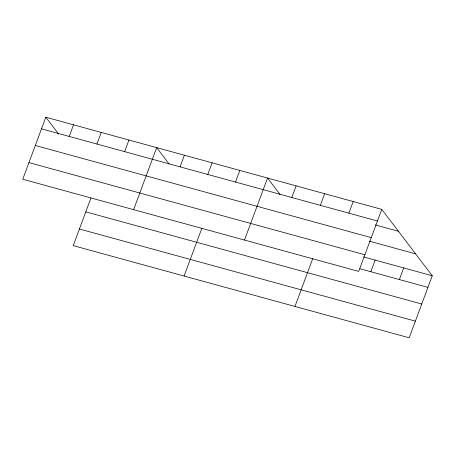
<?xml version="1.0" encoding="UTF-8"?>
<svg xmlns="http://www.w3.org/2000/svg" width="455" height="455" viewBox="0 0 455 455"><rect width="100%" height="100%" fill="white"/><g stroke="black" fill="none" stroke-linecap="round" stroke-linejoin="round"><path stroke-width="0.68" d="M45.819 117.214L22.75 179.242L358.705 271.396L381.773 209.374L45.819 117.214L58.723 134.197M69.211 136.443L73.534 124.818M96.926 144.047L101.249 132.422M90.983 197.891L73.227 245.626L409.182 337.786L432.25 275.758L381.773 209.374M124.642 151.651L128.964 140.026M133.616 209.653L156.679 147.63L169.175 164.056M180.078 166.854L184.4 155.229M207.793 174.458L212.115 162.833M184.093 276.037L201.849 228.302M235.508 182.063L239.831 170.437M244.483 240.064L267.546 178.042L280.041 194.473M291.78 197.498L296.103 185.873M320.337 205.33L324.66 193.705M294.959 306.448L312.71 258.713M348.894 213.162L353.216 201.537M370.814 271.72L375.136 260.095M399.371 279.552L403.693 267.927M41.496 128.839L377.451 220.999M375.312 224.941L398.432 231.282M35.308 145.469L371.263 237.629M369.358 241.173L415.591 253.85M28.938 162.606L364.893 254.766M363.579 256.921L432.25 275.758M359.933 268.734L427.927 287.384M85.785 211.859L421.739 304.014M79.415 228.996L415.37 321.15"/></g></svg>
